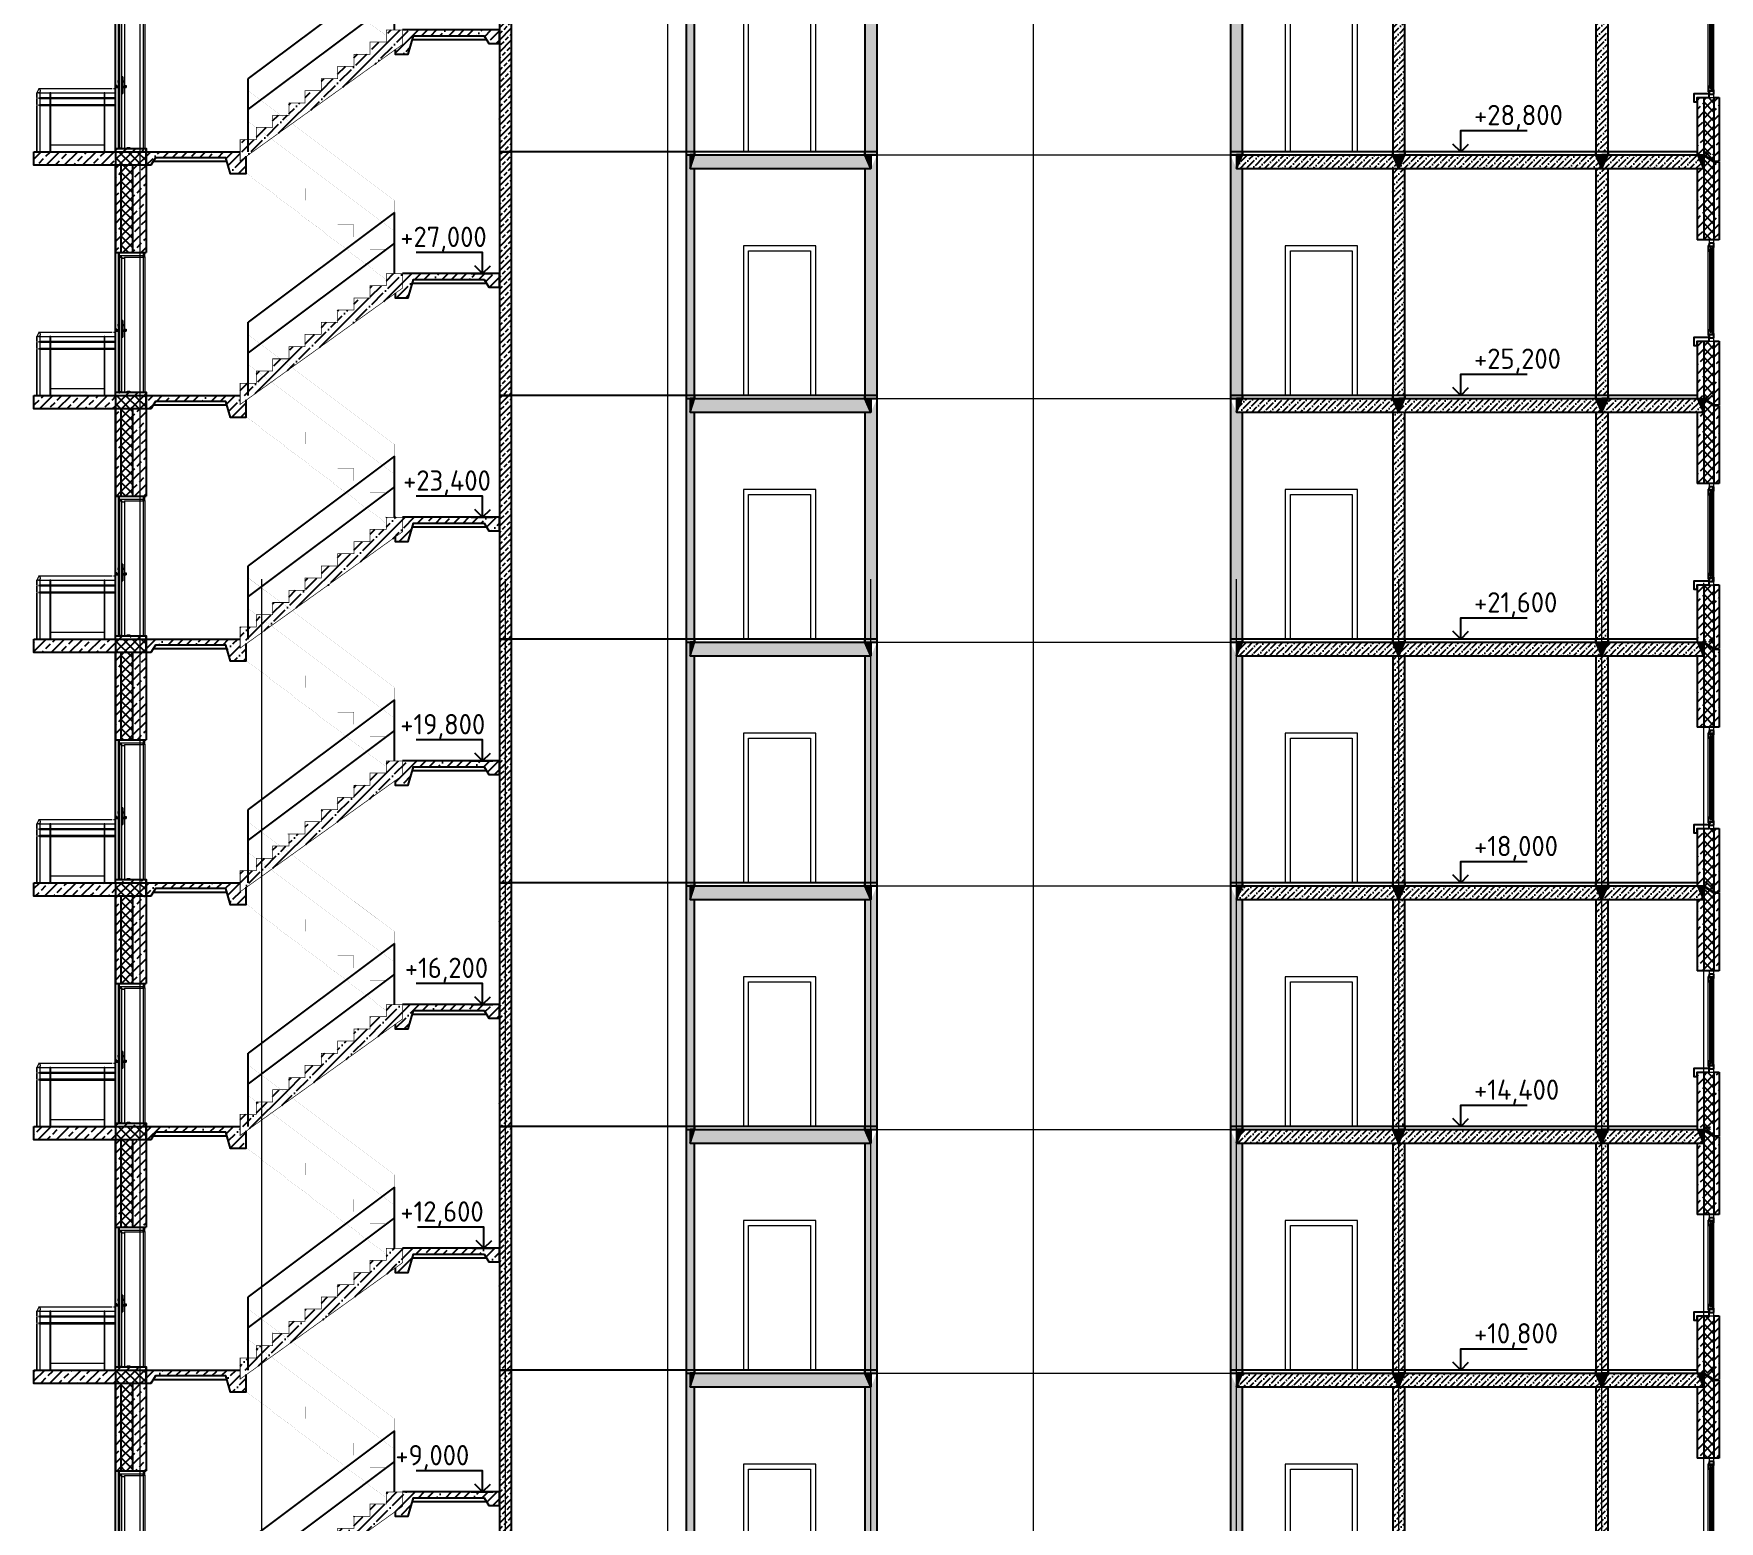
# Model space of a CAD drawing. Header units: millimetres. Extents: x -10163 to 1081624, y -5450 to 417560.
# Drawn here: x 370424 to 395329, y 64998 to 86977 of the extents above; entities that cross this region are included whole.
import ezdxf

# ---------------------------------------------------------------- set-up
doc = ezdxf.new("R2010")
doc.units = ezdxf.units.MM
doc.linetypes.add('Штрих-пунктир', pattern=[24, 20, -1.5, 1, -1.5])
for name, color, linetype in [('0разрез', 7, 'Continuous'), ('Выноски', 130, 'Continuous'), ('Оси 2', 253, 'Continuous'), ('Перекрытия', 100, 'Continuous'), ('разрез', 40, 'Continuous'), ('Стены1', 120, 'Continuous'), ('Фундаменты', 40, 'Continuous')]:
    doc.layers.add(name, color=color, linetype=linetype)
for name, color, linetype, lineweight in [('A-DOOR', 250, 'Continuous', 9), ('A-DOOR-FRAM', 250, 'Continuous', 18), ('A-GLAZ', 250, 'Continuous', 9), ('Балясины', 7, 'Continuous', 9), ('Верхние поручни', 7, 'Continuous', 9), ('Ограждение', 7, 'Continuous', 9), ('Поручни', 250, 'Continuous', 18)]:
    doc.layers.add(name, color=color, linetype=linetype, lineweight=lineweight)
doc.layers.add('Двери', color=100, linetype='Continuous', plot=False)
doc.layers.add('Окна', color=130, linetype='Continuous', lineweight=5, transparency=0.5)
doc.styles.add('ГОСТ', font='GOST Common.ttf', dxfattribs={"height": 400})

# ---------------------------------------------------------------- blocks, each defined once
blk = doc.blocks.new('Дверь-Наружная-Двойная-Полное остекление-Деревянный_фасад - 1500 x 2000 мм-347512-Сечение 0')
at = {"layer": 'A-DOOR'}
for p, q in [((-10994, 2071), (-10994, 2006)), ((-10974, 2071), (-10994, 2071)), ((-10994, 2006), (-10974, 2006)), ((-10994, 2006), (-10994, 1012)), ((-10974, 2025), (-10974, 2071)), ((-10974, 2006), (-10974, 2019)), ((-10624, 2071), (-10624, 2025)), ((-10604, 2071), (-10624, 2071)), ((-10624, 2019), (-10624, 2006)), ((-10624, 2006), (-10604, 2006)), ((-10604, 2006), (-10604, 2071)), ((-10604, 2006), (-10604, 0)), ((-10994, 1005), (-10994, 1012)), ((-10994, 1012), (-10984, 1012)), ((-10984, 1005), (-10994, 1005)), ((-10994, 997), (-10994, 1005)), ((-10994, 989), (-10994, 997)), ((-10974, 1064), (-10984, 1064)), ((-10984, 1039), (-10984, 1064)), ((-10984, 844), (-10984, 1039)), ((-10929, 1064), (-10939, 1064)), ((-10929, 1064), (-10929, 1039)), ((-10929, 1039), (-10929, 844)), ((-10929, 1012), (-10919, 1012)), ((-10919, 1012), (-10919, 982)), ((-11034, 937), (-11034, 939)), ((-11014, 939), (-11034, 939)), ((-11034, 927), (-11034, 937)), ((-11014, 937), (-11034, 937)), ((-11034, 914), (-11034, 927)), ((-11014, 927), (-11034, 927)), ((-11034, 906), (-11034, 914)), ((-11034, 914), (-11014, 914)), ((-11034, 906), (-11014, 906)), ((-11014, 939), (-11014, 937)), ((-11014, 937), (-11014, 927)), ((-11014, 927), (-11014, 914)), ((-10984, 922), (-11014, 922)), ((-11014, 914), (-11014, 912)), ((-11014, 912), (-11014, 914)), ((-11014, 912), (-11014, 911)), ((-11014, 911), (-11014, 912)), ((-11014, 910), (-11014, 909)), ((-11014, 909), (-11014, 910)), ((-11014, 908), (-11014, 907)), ((-11014, 907), (-11014, 907)), ((-11014, 906), (-10984, 906)), ((-10994, 989), (-10984, 989)), ((-10994, 982), (-10994, 989)), ((-10984, 982), (-10994, 982)), ((-10994, 982), (-10994, 922)), ((-10994, 907), (-10994, 0)), ((-10984, 819), (-10984, 844)), ((-10984, 819), (-10974, 819)), ((-10939, 819), (-10929, 819)), ((-10929, 982), (-10919, 982)), ((-10899, 922), (-10929, 922)), ((-10929, 906), (-10899, 906)), ((-10929, 844), (-10929, 819)), ((-10899, 937), (-10899, 939)), ((-10899, 939), (-10879, 939)), ((-10899, 927), (-10899, 937)), ((-10899, 937), (-10879, 937)), ((-10899, 914), (-10899, 927)), ((-10899, 927), (-10879, 927)), ((-10899, 912), (-10899, 914)), ((-10899, 914), (-10879, 914)), ((-10899, 914), (-10899, 912)), ((-10899, 911), (-10899, 912)), ((-10899, 912), (-10899, 911)), ((-10899, 909), (-10899, 910)), ((-10899, 910), (-10899, 909)), ((-10899, 907), (-10899, 908)), ((-10899, 907), (-10899, 907)), ((-10899, 906), (-10879, 906)), ((-10879, 939), (-10879, 937)), ((-10879, 937), (-10879, 927)), ((-10879, 927), (-10879, 914)), ((-10879, 914), (-10879, 906)), ((-10856, 15), (-10882, 0)), ((-10821, 15), (-10856, 15)), ((-10796, 0), (-10821, 15)), ((-10882, 0), (-10796, 0))]:
    blk.add_line(p, q, dxfattribs=at)
at = {"layer": 'A-DOOR', "lineweight": 18}
for p, q in [((-10974, 2000), (-10974, 15)), ((-10939, 2000), (-10974, 2000)), ((-10939, 15), (-10939, 2000)), ((-10974, 15), (-10939, 15))]:
    blk.add_line(p, q, dxfattribs=at)
at = {"layer": 'A-DOOR-FRAM'}
for p, q in [((-10974, 2019), (-10974, 2025)), ((-10974, 2025), (-10624, 2025)), ((-10624, 2019), (-10974, 2019)), ((-10974, 2019), (-10974, 2000)), ((-10974, 2000), (-10939, 2000)), ((-10939, 2000), (-10939, 1987)), ((-10904, 1987), (-10904, 2000)), ((-10904, 2000), (-10624, 2000)), ((-10624, 2025), (-10624, 2019)), ((-10624, 2000), (-10624, 2019)), ((-10939, 1987), (-10904, 1987))]:
    blk.add_line(p, q, dxfattribs=at)
at = {"layer": 'A-DOOR-FRAM', "lineweight": 9}
for p, q in [((-10624, 2000), (-10624, 0)), ((-10904, 1987), (-10904, 922)), ((-10904, 907), (-10904, 0)), ((-10974, 15), (-10974, 0)), ((-10939, 15), (-10939, 0))]:
    blk.add_line(p, q, dxfattribs=at)
blk = doc.blocks.new('Окно 3-Откидное - Среднее глухое - Один переплет с многокамерным стеклопакетом - 30674-99 - Окно 3-Откидное - Среднее глухое - Один переплет с многокамерным стеклопакетом - 30674-99-V5-Сечение 1')
at = {"layer": 'A-GLAZ'}
h = blk.add_hatch(dxfattribs=at)
h.set_pattern_fill('FP_6', color=256, style=0, pattern_type=2)
h.set_pattern_definition([(135, (18648.64, 22050), (-70.7107, -70.7107), [])])
h.paths.add_polyline_path([(18584, 18885), (18598, 18885), (18598, 18905), (18654, 18905), (18654, 18962), (18634, 18962), (18634, 18942), (18610, 18942), (18610, 18962), (18584, 18962)], flags=0)
h.paths.add_polyline_path([(18649, 20138), (18654, 20138), (18654, 20195), (18598, 20195), (18598, 20215), (18584, 20215), (18584, 20138), (18610, 20138), (18610, 20158), (18634, 20158), (18634, 20138)], flags=0)
h = blk.add_hatch(dxfattribs=at)
h.set_pattern_fill('FP_7', color=256, style=0, pattern_type=2)
h.set_pattern_definition([(45, (18648.64, 22050), (-84.853, 84.853), [])])
h.paths.add_polyline_path([(18649, 18850), (18670, 18850), (18670, 18913), (18656, 18913), (18656, 18893), (18600, 18893), (18600, 18850)], flags=0)
h.paths.add_polyline_path([(18670, 20187), (18670, 20250), (18600, 20250), (18600, 20207), (18656, 20207), (18656, 20187)], flags=0)
at = {"layer": 'A-GLAZ', "lineweight": 25}
for p, q in [((18598, 20215), (18584, 20215)), ((18584, 20215), (18584, 20138)), ((18598, 20195), (18598, 20215)), ((18654, 20195), (18598, 20195)), ((18600, 20250), (18600, 20207)), ((18670, 20250), (18600, 20250)), ((18600, 20207), (18656, 20207)), ((18654, 20138), (18654, 20195)), ((18656, 20207), (18656, 20187)), ((18656, 20187), (18670, 20187)), ((18670, 20187), (18670, 20250)), ((18584, 20138), (18610, 20138)), ((18614, 20158), (18610, 20158)), ((18610, 20158), (18610, 18942)), ((18610, 20138), (18610, 20158)), ((18610, 20158), (18634, 20158)), ((18614, 18942), (18614, 20158)), ((18634, 20158), (18630, 20158)), ((18630, 20158), (18630, 18942)), ((18634, 18942), (18634, 20158)), ((18634, 20158), (18634, 20138)), ((18634, 20138), (18654, 20138)), ((18610, 18962), (18584, 18962)), ((18584, 18962), (18584, 18885)), ((18610, 18942), (18610, 18962)), ((18610, 18942), (18614, 18942)), ((18634, 18942), (18610, 18942)), ((18630, 18942), (18634, 18942)), ((18654, 18962), (18634, 18962)), ((18634, 18962), (18634, 18942)), ((18654, 18905), (18654, 18962)), ((18584, 18885), (18598, 18885)), ((18598, 18885), (18598, 18905)), ((18598, 18905), (18654, 18905)), ((18600, 18893), (18600, 18850)), ((18656, 18893), (18600, 18893)), ((18600, 18850), (18670, 18850)), ((18670, 18913), (18656, 18913)), ((18656, 18913), (18656, 18893)), ((18670, 18850), (18670, 18913))]:
    blk.add_line(p, q, dxfattribs=at)
at = {"layer": 'A-GLAZ'}
for p, q in [((18670, 20300), (18600, 20300)), ((18600, 20300), (18600, 20250)), ((18600, 20250), (18670, 20250)), ((18600, 20195), (18600, 20207)), ((18656, 18913), (18656, 20187)), ((18670, 20250), (18670, 20300)), ((18670, 18913), (18670, 20187)), ((18584, 18962), (18584, 20138)), ((18654, 20138), (18654, 18962)), ((18600, 18893), (18600, 18905)), ((18670, 18850), (18600, 18850)), ((18600, 18850), (18600, 18800)), ((18600, 18800), (18670, 18800)), ((18670, 18800), (18670, 18850))]:
    blk.add_line(p, q, dxfattribs=at)
at = {"layer": 'A-GLAZ', "lineweight": 35}
for p, q in [((18630, 20158), (18614, 20158)), ((18614, 20158), (18614, 20143)), ((18614, 20143), (18630, 20143)), ((18630, 20143), (18630, 20158)), ((18630, 18957), (18614, 18957)), ((18614, 18957), (18614, 18942)), ((18614, 18942), (18630, 18942)), ((18630, 18942), (18630, 18957))]:
    blk.add_line(p, q, dxfattribs=at)
blk = doc.blocks.new('Ограждение - 50 x 12 мм-319649-Сечение 0')
at = {"layer": 'Балясины'}
for p, q in [((-12146, 4400), (-12146, 4470)), ((-12101, 4470), (-12146, 4470)), ((-12146, 4300), (-12146, 4380)), ((-12146, 3600), (-12146, 4280)), ((-12096, 4470), (-12101, 4470)), ((-12101, 4470), (-12101, 3600)), ((-12096, 4400), (-12096, 4470)), ((-12096, 4300), (-12096, 4380)), ((-12096, 3600), (-12096, 4280))]:
    blk.add_line(p, q, dxfattribs=at)
blk = doc.blocks.new('Ограждение - 50 x 12 мм-V30-Сечение 0')
at = {"layer": 'Балясины'}
for p, q in [((-11942, 4470), (-11954, 4470)), ((-11954, 4470), (-11954, 3600)), ((-11942, 3600), (-11942, 4470))]:
    blk.add_line(p, q, dxfattribs=at)
blk = doc.blocks.new('Ограждение - 800 мм-V31-Сечение 0')
at = {"layer": 'Балясины'}
blk.add_line((-11942, 3700), (-11154, 3700), dxfattribs=at)
blk = doc.blocks.new('Ограждение - Ограждение-356374-Сечение 0')
for p, q in [((-12120, 40530), (-12146, 40470)), ((-12146, 40470), (-12146, 39600))]:
    blk.add_line(p, q)
at = {"layer": 'Верхние поручни'}
for p, q in [((-11034, 40530), (-12120, 40530)), ((-12120, 40470), (-10994, 40470)), ((-11007, 40530), (-11014, 40530)), ((-10994, 40530), (-10998, 40530))]:
    blk.add_line(p, q, dxfattribs=at)
for points, knots in [([(-12095, 40500), (-12095, 40502), (-12095, 40506), (-12096, 40510), (-12097, 40513), (-12099, 40515), (-12100, 40518), (-12101, 40519), (-12102, 40521), (-12103, 40522), (-12104, 40523), (-12105, 40524), (-12106, 40525), (-12108, 40526), (-12110, 40527), (-12111, 40528), (-12113, 40529), (-12115, 40529), (-12117, 40530), (-12120, 40530), (-12122, 40530), (-12123, 40530), (-12124, 40530)], [0, 0, 0, 0, 0.0555556, 0.0833333, 0.1111111, 0.1388889, 0.1666667, 0.1944444, 0.2083333, 0.2222222, 0.2361111, 0.25, 0.2777778, 0.3055556, 0.3333333, 0.3611111, 0.3888889, 0.4166667, 0.4444444, 0.5, 0.5277778, 0.5506367, 0.5506367, 0.5506367, 0.5506367]), ([(-12124, 40470), (-12123, 40470), (-12121, 40470), (-12119, 40470), (-12117, 40470), (-12115, 40471), (-12113, 40471), (-12112, 40472), (-12110, 40472), (-12109, 40473), (-12108, 40474), (-12107, 40475), (-12105, 40476), (-12104, 40478), (-12103, 40478), (-12103, 40479), (-12101, 40480), (-12100, 40482), (-12098, 40485), (-12098, 40487), (-12097, 40488), (-12096, 40491), (-12095, 40495), (-12095, 40498), (-12095, 40500)], [0.4497023, 0.4497023, 0.4497023, 0.4497023, 0.5, 0.5277778, 0.5555556, 0.5833333, 0.6111111, 0.6388889, 0.6527778, 0.6666667, 0.6875, 0.7083333, 0.75, 0.7708333, 0.7760417, 0.78125, 0.7916667, 0.8333333, 0.875, 0.8854167, 0.8958333, 0.9166667, 0.9583333, 1, 1, 1, 1])]:
    blk.add_open_spline(points, degree=3, knots=knots, dxfattribs=at)
at = {"layer": 'Поручни', "color": 7, "lineweight": 9}
for p, q in [((-12114, 40380), (-12114, 40400)), ((-12098, 40400), (-11954, 40400)), ((-11954, 40380), (-12098, 40380)), ((-11942, 40400), (-11154, 40400)), ((-11154, 40380), (-11942, 40380)), ((-11142, 40400), (-10994, 40400)), ((-10994, 40380), (-11142, 40380)), ((-12114, 40280), (-12114, 40300)), ((-12098, 40300), (-11954, 40300)), ((-11954, 40280), (-12098, 40280)), ((-11942, 40300), (-11154, 40300)), ((-11154, 40280), (-11942, 40280)), ((-11142, 40300), (-10994, 40300)), ((-10994, 40280), (-11142, 40280))]:
    blk.add_line(p, q, dxfattribs=at)
for name, p in [('Ограждение - 50 x 12 мм-319649-Сечение 0', (0, 36000)), ('Ограждение - 50 x 12 мм-V30-Сечение 0', (0, 36000)), ('Ограждение - 50 x 12 мм-V30-Сечение 0', (800, 36000)), ('Ограждение - 800 мм-V31-Сечение 0', (0, 36000))]:
    blk.add_blockref(name, p)
blk = doc.blocks.new('типовой')
h = blk.add_hatch()
h.set_pattern_fill('ANSI33', color=256, scale=30)
h.paths.add_polyline_path([(371633, 63633), (370424, 63633), (370424, 63433), (371633, 63433)])
h = blk.add_hatch()
h.set_pattern_fill('ANSI33', color=256, scale=30)
h.paths.add_polyline_path([(372083, 63682), (371633, 63682), (371633, 63633), (372083, 63633)])
h = blk.add_hatch()
h.set_pattern_fill('ANSI37', color=256, scale=30)
h.paths.add_polyline_path([(372083, 63633), (371633, 63633), (371633, 63433), (372083, 63433)])
h.paths.add_polyline_path([(371883, 63433), (371713, 63433), (371713, 63078), (371713, 62146), (371883, 62146)])
h = blk.add_hatch()
h.set_pattern_fill('ANSI33', color=256, scale=20)
h.paths.add_polyline_path([(377485, 63633), (377305, 63633), (377305, 60033), (377485, 60033)])
h = blk.add_hatch()
h.set_pattern_fill('ANSI36', color=256, scale=20)
h.paths.add_polyline_path([(382705, 63586), (380185, 63586), (380125, 63386), (382795, 63386)])
h.paths.add_polyline_path([(380185, 63386), (380125, 63386), (380125, 63586), (380185, 63586), (380185, 63633), (380065, 63633), (380065, 59986), (380185, 59986)])
h.paths.add_polyline_path([(382885, 63586), (382795, 63386), (382705, 63386), (382705, 59986), (382885, 59986)])
h.paths.add_polyline_path([(388285, 63386), (388195, 63386), (388105, 63586), (388105, 59986), (388285, 59986)])
h.paths.add_polyline_path([(388285, 63586), (388285, 63633), (388105, 63633), (388105, 63586), (388195, 63586)])
h.paths.add_polyline_path([(382885, 63586), (382885, 63633), (382705, 63633), (382705, 63586), (382795, 63586)])
h = blk.add_hatch()
h.set_pattern_fill('AR-SAND', color=256, scale=0.1)
h.set_pattern_definition([(37.5, (330, 0), (-0.16000313, 4.894132373), [0, -3.8608, 0, -4.318, 0, -4.1275]), (7.5, (330, 0), (4.49523283, 7.16825101), [0, -2.0828, 0, -3.4798, 0, -1.3335]), (327.5, (326.876, 0), (7.909923702, 0.014371847), [0, -1.27, 0, -4.572, 0, -5.969]), (317.5, (326.876, 0), (7.63556452, 2.22929323), [0, -0.635, 0, -2.9972, 0, -3.429])])
h.paths.add_polyline_path([(380185, 63586), (380125, 63586), (380125, 63386)])
h = blk.add_hatch()
h.set_pattern_fill('AR-SAND', color=256, scale=0.1)
h.paths.add_polyline_path([(382795, 63586), (382705, 63586), (382795, 63386)])
h = blk.add_hatch()
h.set_pattern_fill('AR-SAND', color=256, scale=0.1)
h.set_pattern_definition([(37.5, (8400, -1e-11), (-0.16000313, 4.894132373), [0, -3.8608, 0, -4.318, 0, -4.1275]), (7.5, (8400, -1e-11), (4.49523283, 7.16825101), [0, -2.0828, 0, -3.4798, 0, -1.3335]), (327.5, (8396.876, -1e-11), (7.909923702, 0.014371847), [0, -1.27, 0, -4.572, 0, -5.969]), (317.5, (8396.876, -1e-11), (7.63556452, 2.22929323), [0, -0.635, 0, -2.9972, 0, -3.429])])
h.paths.add_polyline_path([(388285, 63586), (388195, 63586), (388195, 63386)])
h = blk.add_hatch()
h.set_pattern_fill('ANSI36', color=256, scale=20)
h.paths.add_polyline_path([(390505, 63586), (388285, 63586), (388195, 63386), (390595, 63386)])
h.paths.add_polyline_path([(393505, 63586), (390685, 63586), (390595, 63386), (393595, 63386)])
h.paths.add_polyline_path([(395010, 63586), (393685, 63586), (393595, 63386), (395100, 63386)])
h.paths.add_polyline_path([(393685, 63386), (393595, 63386), (393505, 63386), (393505, 60033), (393685, 60033)])
h.paths.add_polyline_path([(390685, 63386), (390595, 63386), (390505, 63386), (390505, 60033), (390685, 60033)])
h = blk.add_hatch()
h.set_pattern_fill('AR-SAND', color=256, scale=0.1)
h.set_pattern_definition([(37.5, (7800, -7e-12), (-0.16000313, 4.894132373), [0, -3.8608, 0, -4.318, 0, -4.1275]), (7.5, (7800, -7e-12), (4.49523283, 7.16825101), [0, -2.0828, 0, -3.4798, 0, -1.3335]), (327.5, (7796.876, -7e-12), (7.909923702, 0.014371847), [0, -1.27, 0, -4.572, 0, -5.969]), (317.5, (7796.876, -7e-12), (7.63556452, 2.22929323), [0, -0.635, 0, -2.9972, 0, -3.429])])
h.paths.add_polyline_path([(390595, 63586), (390505, 63586), (390595, 63386)])
h = blk.add_hatch()
h.set_pattern_fill('AR-SAND', color=256, scale=0.1)
h.set_pattern_definition([(37.5, (10800, -7e-12), (-0.16000313, 4.894132373), [0, -3.8608, 0, -4.318, 0, -4.1275]), (7.5, (10800, -7e-12), (4.49523283, 7.16825101), [0, -2.0828, 0, -3.4798, 0, -1.3335]), (327.5, (10796.876, -7e-12), (7.909923702, 0.014371847), [0, -1.27, 0, -4.572, 0, -5.969]), (317.5, (10796.876, -7e-12), (7.63556452, 2.22929323), [0, -0.635, 0, -2.9972, 0, -3.429])])
h.paths.add_polyline_path([(390685, 63586), (390595, 63586), (390595, 63386)])
h = blk.add_hatch()
h.set_pattern_fill('AR-SAND', color=256, scale=0.1)
h.set_pattern_definition([(37.5, (10800, 7e-12), (-0.16000313, 4.894132373), [0, -3.8608, 0, -4.318, 0, -4.1275]), (7.5, (10800, 7e-12), (4.49523283, 7.16825101), [0, -2.0828, 0, -3.4798, 0, -1.3335]), (327.5, (10796.876, 7e-12), (7.909923702, 0.014371847), [0, -1.27, 0, -4.572, 0, -5.969]), (317.5, (10796.876, 7e-12), (7.63556452, 2.22929323), [0, -0.635, 0, -2.9972, 0, -3.429])])
h.paths.add_polyline_path([(393595, 63586), (393505, 63586), (393595, 63386)])
h = blk.add_hatch()
h.set_pattern_fill('AR-SAND', color=256, scale=0.1)
h.set_pattern_definition([(37.5, (13800, 7e-12), (-0.16000313, 4.894132373), [0, -3.8608, 0, -4.318, 0, -4.1275]), (7.5, (13800, 7e-12), (4.49523283, 7.16825101), [0, -2.0828, 0, -3.4798, 0, -1.3335]), (327.5, (13796.876, 7e-12), (7.909923702, 0.014371847), [0, -1.27, 0, -4.572, 0, -5.969]), (317.5, (13796.876, 7e-12), (7.63556452, 2.22929323), [0, -0.635, 0, -2.9972, 0, -3.429])])
h.paths.add_polyline_path([(393685, 63586), (393595, 63586), (393595, 63386)])
h = blk.add_hatch()
h.set_pattern_fill('ANSI33', color=256, scale=30)
h.paths.add_polyline_path([(395100, 63386), (395000, 63386), (395000, 62333), (395100, 62333)])
h.paths.add_polyline_path([(395329, 63633), (395250, 63632), (395250, 62333), (395259, 62333), (395259, 62333), (395329, 62333)])
h.paths.add_polyline_path([(395100, 60833), (395000, 60833), (395000, 59986), (395011, 59986), (395100, 59986)])
h = blk.add_hatch()
h.set_pattern_fill('AR-SAND', color=256, scale=0.1)
h.set_pattern_definition([(37.5, (12305.0995, -7e-12), (-0.16000313, 4.894132373), [0, -3.8608, 0, -4.318, 0, -4.1275]), (7.5, (12305.0995, -7e-12), (4.49523283, 7.16825101), [0, -2.0828, 0, -3.4798, 0, -1.3335]), (327.5, (12301.9753, -7e-12), (7.909923702, 0.014371847), [0, -1.27, 0, -4.572, 0, -5.969]), (317.5, (12301.975, -7e-12), (7.63556452, 2.22929323), [0, -0.635, 0, -2.9972, 0, -3.429])])
h.paths.add_polyline_path([(395100, 63586), (395010, 63586), (395100, 63386)])
h = blk.add_hatch()
h.set_pattern_fill('ANSI37', color=256, scale=30)
h.paths.add_polyline_path([(395250, 63632), (395100, 63631), (395100, 62333), (395250, 62333)])
h = blk.add_hatch()
h.set_pattern_fill('ANSI33', color=256, scale=30)
h.paths.add_polyline_path([(371713, 63433), (371633, 63433), (371633, 62146), (371713, 62146), (371713, 63133)])
h.paths.add_polyline_path([(372083, 63433), (371883, 63433), (371883, 62146), (372083, 62146)])
h = blk.add_hatch()
h.set_pattern_fill('ANSI35', color=256, scale=30)
h.paths.add_polyline_path([(375874, 61619), (375874, 61833), (375634, 61833), (375634, 61653), (375394, 61653), (375394, 61473), (375154, 61473), (375154, 61293), (374914, 61293), (374914, 61113), (374674, 61113), (374674, 60933), (374434, 60933), (374434, 60753), (374194, 60753), (374194, 60573), (373954, 60573), (373954, 60393), (373714, 60393), (373714, 60213), (373474, 60213), (373474, 60033), (373557, 60033), (373557, 59959)])
h.paths.add_polyline_path([(377305, 61833), (375874, 61833), (375874, 61619), (375765, 61541), (375765, 61474), (375957, 61474), (376037, 61745), (377077, 61745), (377146, 61633), (377305, 61633)])
h.paths.add_polyline_path([(373474, 60033), (372083, 60033), (372083, 59833), (372153, 59833), (372223, 59945), (373262, 59945), (373332, 59707), (373557, 59707), (373557, 59959), (373474, 59899)])
h = blk.add_hatch()
h.set_pattern_fill('ANSI33', color=256, scale=30)
h.paths.add_polyline_path([(395329, 60833), (395259, 60833), (395250, 60833), (395250, 59986), (395329, 59986)])
h = blk.add_hatch()
h.set_pattern_fill('AR-SAND', color=256, scale=0.1)
h.set_pattern_definition([(37.5, (330, -3600), (-0.16000313, 4.894132373), [0, -3.8608, 0, -4.318, 0, -4.1275]), (7.5, (330, -3600), (4.49523283, 7.16825101), [0, -2.0828, 0, -3.4798, 0, -1.3335]), (327.5, (326.876, -3600), (7.909923702, 0.014371847), [0, -1.27, 0, -4.572, 0, -5.969]), (317.5, (326.876, -3600), (7.63556452, 2.22929323), [0, -0.635, 0, -2.9972, 0, -3.429])])
h.paths.add_polyline_path([(380185, 59986), (380125, 59986), (380125, 59786)])
h = blk.add_hatch()
h.set_pattern_fill('AR-SAND', color=256, scale=0.1)
h.set_pattern_definition([(37.5, (0, -3600), (-0.16000313, 4.894132373), [0, -3.8608, 0, -4.318, 0, -4.1275]), (7.5, (0, -3600), (4.49523283, 7.16825101), [0, -2.0828, 0, -3.4798, 0, -1.3335]), (327.5, (-3.124, -3600), (7.909923702, 0.014371847), [0, -1.27, 0, -4.572, 0, -5.969]), (317.5, (-3.124, -3600), (7.63556452, 2.22929323), [0, -0.635, 0, -2.9972, 0, -3.429])])
h.paths.add_polyline_path([(382795, 59986), (382705, 59986), (382795, 59786)])
h = blk.add_hatch()
h.set_pattern_fill('AR-SAND', color=256, scale=0.1)
h.set_pattern_definition([(37.5, (8400, -3600), (-0.16000313, 4.894132373), [0, -3.8608, 0, -4.318, 0, -4.1275]), (7.5, (8400, -3600), (4.49523283, 7.16825101), [0, -2.0828, 0, -3.4798, 0, -1.3335]), (327.5, (8396.876, -3600), (7.909923702, 0.014371847), [0, -1.27, 0, -4.572, 0, -5.969]), (317.5, (8396.876, -3600), (7.63556452, 2.22929323), [0, -0.635, 0, -2.9972, 0, -3.429])])
h.paths.add_polyline_path([(388285, 59986), (388195, 59986), (388195, 59786)])
h = blk.add_hatch()
h.set_pattern_fill('AR-SAND', color=256, scale=0.1)
h.set_pattern_definition([(37.5, (7800, -3600), (-0.16000313, 4.894132373), [0, -3.8608, 0, -4.318, 0, -4.1275]), (7.5, (7800, -3600), (4.49523283, 7.16825101), [0, -2.0828, 0, -3.4798, 0, -1.3335]), (327.5, (7796.876, -3600), (7.909923702, 0.014371847), [0, -1.27, 0, -4.572, 0, -5.969]), (317.5, (7796.876, -3600), (7.63556452, 2.22929323), [0, -0.635, 0, -2.9972, 0, -3.429])])
h.paths.add_polyline_path([(390595, 59986), (390505, 59986), (390595, 59786)])
h = blk.add_hatch()
h.set_pattern_fill('AR-SAND', color=256, scale=0.1)
h.set_pattern_definition([(37.5, (10800, -3600), (-0.16000313, 4.894132373), [0, -3.8608, 0, -4.318, 0, -4.1275]), (7.5, (10800, -3600), (4.49523283, 7.16825101), [0, -2.0828, 0, -3.4798, 0, -1.3335]), (327.5, (10796.876, -3600), (7.909923702, 0.014371847), [0, -1.27, 0, -4.572, 0, -5.969]), (317.5, (10796.876, -3600), (7.63556452, 2.22929323), [0, -0.635, 0, -2.9972, 0, -3.429])])
h.paths.add_polyline_path([(390685, 59986), (390595, 59986), (390595, 59786)])
h = blk.add_hatch()
h.set_pattern_fill('AR-SAND', color=256, scale=0.1)
h.set_pattern_definition([(37.5, (10800, -3600), (-0.16000313, 4.894132373), [0, -3.8608, 0, -4.318, 0, -4.1275]), (7.5, (10800, -3600), (4.49523283, 7.16825101), [0, -2.0828, 0, -3.4798, 0, -1.3335]), (327.5, (10796.876, -3600), (7.909923702, 0.014371847), [0, -1.27, 0, -4.572, 0, -5.969]), (317.5, (10796.876, -3600), (7.63556452, 2.22929323), [0, -0.635, 0, -2.9972, 0, -3.429])])
h.paths.add_polyline_path([(393595, 59986), (393505, 59986), (393595, 59786)])
h = blk.add_hatch()
h.set_pattern_fill('AR-SAND', color=256, scale=0.1)
h.set_pattern_definition([(37.5, (13800, -3600), (-0.16000313, 4.894132373), [0, -3.8608, 0, -4.318, 0, -4.1275]), (7.5, (13800, -3600), (4.49523283, 7.16825101), [0, -2.0828, 0, -3.4798, 0, -1.3335]), (327.5, (13796.876, -3600), (7.909923702, 0.014371847), [0, -1.27, 0, -4.572, 0, -5.969]), (317.5, (13796.876, -3600), (7.63556452, 2.22929323), [0, -0.635, 0, -2.9972, 0, -3.429])])
h.paths.add_polyline_path([(393685, 59986), (393595, 59986), (393595, 59786)])
h = blk.add_hatch()
h.set_pattern_fill('AR-SAND', color=256, scale=0.1)
h.set_pattern_definition([(37.5, (12305.0995, -3600), (-0.16000313, 4.894132373), [0, -3.8608, 0, -4.318, 0, -4.1275]), (7.5, (12305.0995, -3600), (4.49523283, 7.16825101), [0, -2.0828, 0, -3.4798, 0, -1.3335]), (327.5, (12301.9753, -3600), (7.909923702, 0.014371847), [0, -1.27, 0, -4.572, 0, -5.969]), (317.5, (12301.975, -3600), (7.63556452, 2.22929323), [0, -0.635, 0, -2.9972, 0, -3.429])])
h.paths.add_polyline_path([(395100, 59986), (395010, 59986), (395100, 59786)])
at = {"layer": '0разрез'}
h = blk.add_hatch(dxfattribs=at)
h.set_pattern_fill('ANSI37', color=256, scale=30)
h.set_pattern_definition([(45, (1e-10, 1252.89), (-67.35192, 67.35192), []), (135, (1e-10, 1252.89), (-67.35192, -67.35192), [])])
h.paths.add_polyline_path([(395250, 60833), (395100, 60833), (395100, 59986), (395250, 59986)])
at = {"ltscale": 10}
for p, q in [((373594, 63633), (373594, 64533)), ((377305, 63633), (377305, 60033)), ((375754, 62733), (373594, 61113)), ((375754, 61833), (375754, 62733)), ((375754, 62283), (373594, 60663)), ((375754, 61833), (375754, 62283)), ((376020, 61689), (377111, 61689)), ((373594, 60213), (373594, 61113)), ((373594, 60213), (373594, 60663)), ((373279, 59889), (372188, 59889))]:
    blk.add_line(p, q, dxfattribs=at)
for p, q in [((371633, 63633), (371633, 63433)), ((372083, 63633), (372083, 63682)), ((382795, 63386), (382705, 63586)), ((395329, 62333), (395000, 62333)), ((395250, 60833), (395329, 60833)), ((371633, 60033), (371633, 59833)), ((371633, 60033), (372083, 60033)), ((372083, 60033), (372083, 59833)), ((380065, 60033), (377485, 60033)), ((372083, 59833), (371633, 59833))]:
    blk.add_line(p, q)
at = {"lineweight": 9}
blk.add_line((382885, 59986), (388105, 59986), dxfattribs=at)
at = {"ltscale": 10}
for points, const_width in [([(375754, 62013), (375754, 62913), (373594, 64533), (373594, 63633)], 1), ([(375754, 62463), (373594, 64083)], 1), ([(375874, 61833), (375874, 62013), (375634, 62013), (375634, 62193), (375394, 62193), (375394, 62373), (375154, 62373), (375154, 62553), (374914, 62553), (374914, 62733), (374674, 62733), (374674, 62913), (374434, 62913), (374434, 63093), (374194, 63093), (374194, 63273), (373954, 63273), (373954, 63453), (373714, 63453), (373714, 63633), (373474, 63633)], 1), ([(373557, 63322), (375634, 61743)], 1), ([(373594, 60213), (373594, 61113), (375754, 62733), (375754, 61833)], 10), ([(373594, 60663), (375754, 62283)], 10), ([(373474, 60033), (373474, 59899), (375874, 61619), (375874, 61833)], 10), ([(375765, 61541), (375765, 61474), (375957, 61474), (376020, 61689)], 1)]:
    blk.add_lwpolyline(points, dxfattribs=dict(at, const_width=const_width))
for points in [[(370424, 63633), (372083, 63633), (372083, 63433), (370424, 63433)], [(370424, 60033), (372083, 60033), (372083, 59833), (370424, 59833)]]:
    blk.add_lwpolyline(points, close=True, dxfattribs=at)
for points in [[(380185, 63586), (380125, 63586), (380125, 63386), (380185, 63586)], [(382705, 63586), (382795, 63586), (382795, 63386), (382705, 63586)], [(388285, 63586), (388195, 63586), (388195, 63386), (388285, 63586)], [(390505, 63586), (390595, 63586), (390595, 63386), (390505, 63586)], [(390685, 63586), (390595, 63586), (390595, 63386), (390685, 63586)], [(393505, 63586), (393595, 63586), (393595, 63386), (393505, 63586)], [(393685, 63586), (393595, 63586), (393595, 63386), (393685, 63586)], [(395010, 63586), (395100, 63586), (395100, 63386), (395010, 63586)], [(380185, 59986), (380125, 59986), (380125, 59786), (380185, 59986)], [(382705, 59986), (382795, 59986), (382795, 59786), (382705, 59986)], [(388285, 59986), (388195, 59986), (388195, 59786), (388285, 59986)], [(390505, 59986), (390595, 59986), (390595, 59786), (390505, 59986)], [(390685, 59986), (390595, 59986), (390595, 59786), (390685, 59986)], [(393505, 59986), (393595, 59986), (393595, 59786), (393505, 59986)], [(393685, 59986), (393595, 59986), (393595, 59786), (393685, 59986)], [(395010, 59986), (395100, 59986), (395100, 59786), (395010, 59986)]]:
    blk.add_lwpolyline(points)
blk.add_lwpolyline([(373474, 60033, 10, 10, 0), (373474, 60213, 10, 10, 0), (373714, 60213, 10, 10, 0), (373714, 60393, 10, 10, 0), (373954, 60393, 10, 10, 0), (373954, 60573, 10, 10, 0), (374194, 60573, 10, 10, 0), (374194, 60753, 10, 10, 0), (374434, 60753, 10, 10, 0), (374434, 60933, 10, 10, 0), (374674, 60933, 10, 10, 0), (374674, 61113, 10, 10, 0), (374914, 61113, 10, 10, 0), (374914, 61293, 10, 10, 0), (375154, 61293, 10, 10, 0), (375154, 61473, 10, 10, 0), (375394, 61473, 10, 10, 0), (375394, 61653, 10, 10, 0), (375634, 61653, 10, 10, 0), (375634, 61833, 10, 10, 0), (375874, 61833, 0, 0, 0)], format="xyseb", dxfattribs=at)
at = {"layer": 'Двери', "lineweight": 9}
for p, q in [((380911, 62243), (380911, 60033)), ((381978, 62243), (380911, 62243)), ((380911, 62243), (380911, 60033)), ((381978, 62243), (380911, 62243)), ((380987, 60033), (380987, 62167)), ((380987, 62167), (381902, 62167)), ((380987, 60033), (380987, 62167)), ((380987, 62167), (381902, 62167)), ((381902, 62167), (381902, 60033)), ((381902, 62167), (381902, 60033)), ((381978, 60033), (381978, 62243)), ((381978, 60033), (381978, 62243)), ((388916, 62243), (388916, 60033)), ((389983, 62243), (388916, 62243)), ((388916, 62243), (388916, 60033)), ((389983, 62243), (388916, 62243)), ((388992, 60033), (388992, 62167)), ((388992, 62167), (389907, 62167)), ((388992, 60033), (388992, 62167)), ((388992, 62167), (389907, 62167)), ((389907, 62167), (389907, 60033)), ((389907, 62167), (389907, 60033)), ((389983, 60033), (389983, 62243)), ((389983, 60033), (389983, 62243))]:
    blk.add_line(p, q, dxfattribs=at)
at = {"layer": 'Перекрытия'}
for points in [[(380185, 63586), (382705, 63586), (382705, 63633), (380185, 63633)], [(388285, 63586), (390505, 63586), (390505, 63633), (388285, 63633)], [(390685, 63586), (393505, 63586), (393505, 63633), (390685, 63633)], [(380185, 59986), (382705, 59986), (382705, 60033), (380185, 60033)], [(380185, 59986), (382705, 59986), (382705, 60033), (380185, 60033)], [(388285, 59986), (390505, 59986), (390505, 60033), (388285, 60033)], [(390685, 59986), (393505, 59986), (393505, 60033), (390685, 60033)]]:
    blk.add_lwpolyline(points, close=True, dxfattribs=at)
for points in [[(380485, 63586), (382795, 63586)], [(388195, 63586), (388195, 63386), (390595, 63386), (390595, 63586)], [(388285, 63586), (390505, 63586)], [(390595, 63586), (390595, 63386), (393595, 63386), (393595, 63586)], [(390648, 63586), (393535, 63586)], [(393595, 63586), (393595, 63386), (395100, 63386), (395100, 63586)], [(393673, 63586), (395011, 63586)], [(395000, 63633), (393685, 63633), (393685, 63586), (395099, 63586)], [(380125, 63386), (382795, 63386), (382795, 63386)], [(395000, 60033), (393685, 60033), (393685, 59986), (395099, 59986)], [(380125, 59786), (382795, 59786), (382795, 59786)], [(388195, 59986), (388195, 59786), (390595, 59786), (390595, 59986)], [(388285, 59986), (390505, 59986)], [(390595, 59986), (390595, 59786), (393595, 59786), (393595, 59986)], [(390648, 59986), (393535, 59986)], [(393595, 59986), (393595, 59786), (395100, 59786), (395100, 59986)], [(393673, 59986), (395011, 59986)]]:
    blk.add_lwpolyline(points, dxfattribs=at)
at = {"layer": 'Перекрытия', "ltscale": 10}
for points in [[(375765, 61541), (375765, 61474), (375957, 61474), (376037, 61745), (377077, 61745), (377146, 61633), (377305, 61633), (377305, 61833), (375874, 61833)], [(373557, 59967), (373557, 59707), (373332, 59707), (373262, 59945), (372223, 59945), (372153, 59833), (372083, 59833), (372083, 60033), (373474, 60033)]]:
    blk.add_lwpolyline(points, dxfattribs=at)
at = {"layer": 'разрез'}
for p, q in [((394921, 63586), (395101, 63586)), ((395100, 63631), (395100, 62333)), ((395100, 63575), (395101, 63575)), ((395101, 63586), (395250, 63495)), ((395101, 63575), (395250, 63484)), ((395250, 63632), (395250, 63495)), ((395329, 63633), (395329, 63495)), ((371633, 63433), (371633, 63069)), ((371713, 63433), (371713, 63078)), ((371883, 63433), (371883, 62146)), ((372083, 63433), (372083, 62146)), ((395000, 63386), (395000, 62333)), ((395250, 63495), (395329, 63495)), ((395250, 63484), (395329, 63484)), ((395250, 63484), (395250, 62333)), ((395329, 63484), (395329, 62333)), ((371633, 63133), (371633, 62146)), ((371713, 63133), (371713, 62146)), ((395000, 60833), (395000, 59986)), ((395100, 60833), (395100, 59986)), ((395250, 60833), (395250, 59986)), ((395329, 60833), (395329, 59986))]:
    blk.add_line(p, q, dxfattribs=at)
at = {"layer": 'Стены1'}
for points in [[(371633, 63633), (371633, 63682)], [(377485, 63633), (377485, 63633), (377305, 63633), (377305, 60033), (377485, 60033), (377485, 63633)], [(380065, 63633), (380065, 59986), (380185, 59986), (380185, 63386)], [(380185, 63633), (380065, 63633)], [(380185, 63586), (380185, 63633)], [(382705, 63633), (382705, 63586)], [(382885, 63633), (382705, 63633)], [(382705, 63386), (382705, 59986), (382885, 59986), (382885, 63633)], [(388105, 63633), (388105, 59986), (388285, 59986), (388285, 63386)], [(388285, 63633), (388105, 63633)], [(390685, 63633), (390505, 63633)], [(393685, 63586), (393685, 63633), (393505, 63633)], [(371633, 60074), (371633, 63433)], [(390505, 63386), (390505, 59986), (390685, 59986), (390685, 63386)], [(393505, 63386), (393505, 59986), (393685, 59986), (393685, 63386)], [(395178, 60888), (394951, 60888), (394951, 60770), (395000, 60770), (395000, 60833), (395180, 60833), (395178, 60918)], [(371633, 60033), (371633, 60082)], [(371633, 60082), (372083, 60082), (372083, 60033)]]:
    blk.add_lwpolyline(points, dxfattribs=at)
at = {"layer": 'Фундаменты'}
blk.add_lwpolyline([(371633, 62146), (372083, 62146)], dxfattribs=at)
at = {"layer": 'Двери', "lineweight": 18}
blk.add_blockref('Дверь-Наружная-Двойная-Полное остекление-Деревянный_фасад - 1500 x 2000 мм-347512-Сечение 0', (382667, 60074), dxfattribs=at)
at = {"layer": 'Ограждение'}
blk.add_blockref('Ограждение - Ограждение-356374-Сечение 0', (382617, 20433), dxfattribs=at)
at = {"layer": 'Окна'}
blk.add_blockref('Окно 3-Откидное - Среднее глухое - Один переплет с многокамерным стеклопакетом - 30674-99 - Окно 3-Откидное - Среднее глухое - Один переплет с многокамерным стеклопакетом - 30674-99-V5-Сечение 1', (376580, 42033), dxfattribs=at)
blk = doc.blocks.new('размер')
at = {"layer": 'Выноски'}
for points in [[(0, 0), (0, 311), (980, 311)], [(168, 0), (-151, 0)], [(0, 0), (-114, 114)], [(0, 0), (114, 114)]]:
    blk.add_lwpolyline(points, dxfattribs=at)

msp = doc.modelspace()

# ---------------------------------------------------------------- linework, layer by layer
at = {"layer": 'Оси 2', "linetype": 'Штрих-пунктир', "lineweight": 9}
for p, q in [((371994.558, 58546.229), (371994.558, 104201.487)), ((379794.558, 50263.902), (379794.558, 103390.757)), ((385194.558, 50263.902), (385194.558, 103390.757)), ((371994.558, 50263.902), (371994.558, 78915.584)), ((373794.558, 50263.902), (373794.558, 78915.584)), ((393594.558, 50263.902), (393594.558, 78915.584)), ((393594.558, 50263.902), (393594.558, 78865.584)), ((395099.657, 50263.902), (395099.657, 78865.584))]:
    msp.add_line(p, q, dxfattribs=at)
at = {"layer": 'Оси 2', "color": 9, "linetype": 'Штрих-пунктир', "lineweight": 9, "true_color": 0xc7c8ca}
for p, q in [((377394.558, 50263.902), (377394.558, 78915.584)), ((377394.558, 50263.902), (377394.558, 78865.584)), ((382794.558, 50263.902), (382794.558, 78915.584)), ((382794.558, 50263.902), (382794.558, 78865.584)), ((388194.558, 50263.902), (388194.558, 78915.584)), ((388194.558, 50263.902), (388194.558, 78865.584))]:
    msp.add_line(p, q, dxfattribs=at)
at = {"layer": 'Оси 2', "color": 9, "linetype": 'Continuous', "lineweight": 9, "true_color": 0xc7c8ca}
for q in [(390594.558, 78915.584), (390594.558, 78865.584)]:
    msp.add_line((390594.558, 50263.902), q, dxfattribs=at)

# ---------------------------------------------------------------- block references
at = {"layer": 'Выноски'}
for p in [(391508.064, 85233.121), (391508.064, 81633.121), (391508.064, 78033.121), (391508.064, 74433.121), (391508.064, 70833.121), (391508.064, 67233.121)]:
    msp.add_blockref('размер', p, dxfattribs=at)
at = {"layer": 'Выноски', "xscale": -1}
for p in [(377056.535, 83433.121), (377056.535, 79833.121), (377056.535, 76233.121), (377056.535, 72633.121), (377076.55, 69033.121), (377056.535, 65433.121)]:
    msp.add_blockref('размер', p, dxfattribs=at)
at = {"layer": 'Перекрытия'}
for p in [(0, 25200), (0, 21600), (0, 18000), (0, 14400), (0, 10800), (0, 7200), (0, 3600)]:
    msp.add_blockref('типовой', p, dxfattribs=at)

# ---------------------------------------------------------------- texts
at = {"layer": 'Выноски', "char_height": 300, "style": 'ГОСТ'}
for s, insert, attachment_point in [('+28,800', (391705.554, 85925.164), 1), ('+27,000', (377116.382, 84125.164), 3), ('+25,200', (391705.554, 82325.164), 1), ('+23,400', (377178.475, 80525.164), 3), ('+21,600', (391705.554, 78725.164), 1), ('+19,800', (377094.94, 76925.164), 3), ('+18,000', (391705.554, 75125.164), 1), ('+16,200', (377137.827, 73325.164), 3), ('+14,400', (391705.554, 71525.164), 1), ('+12,600', (377072.064, 69725.164), 3), ('+10,800', (391705.554, 67925.164), 1), ('+9,000', (376859.045, 66125.164), 3)]:
    msp.add_mtext_dynamic_manual_height_columns(s, width=1172.88776, gutter_width=2000, heights=[0], dxfattribs=dict(at, insert=insert, attachment_point=attachment_point))

doc.saveas('drawing.dxf')
